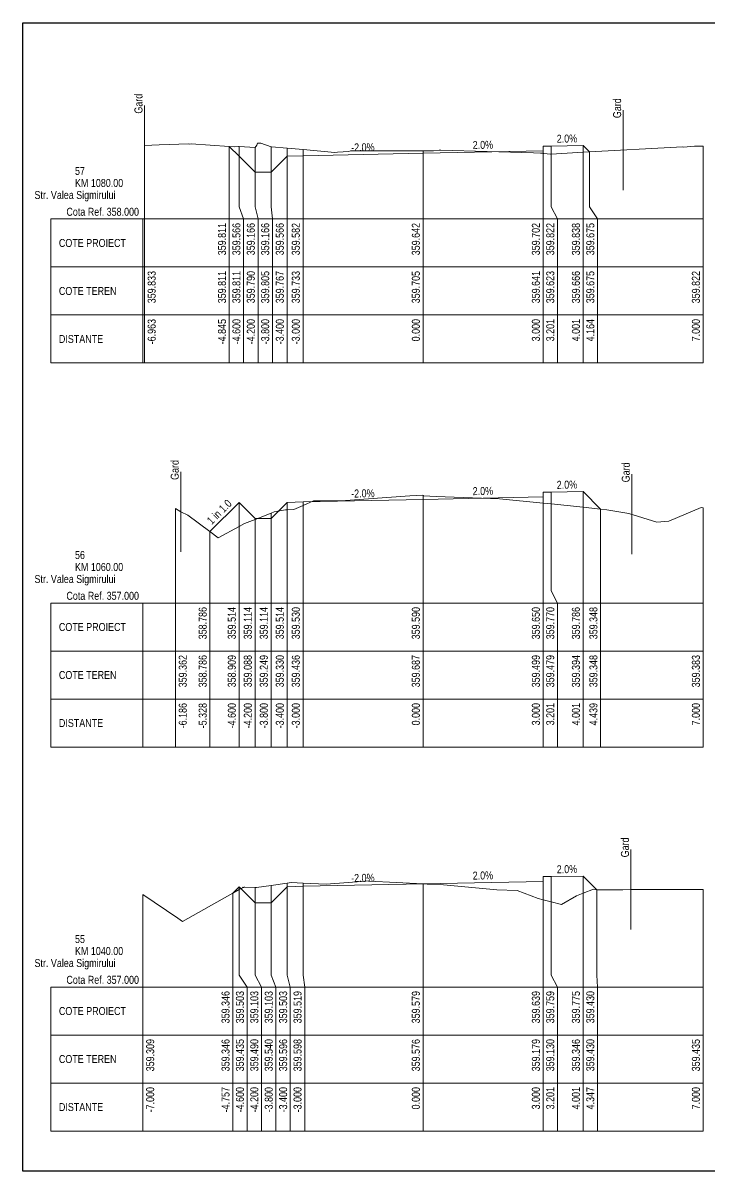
# Model space of a CAD drawing. Extents: x 1 to 634, y 0 to 594.
# Drawn here: x 500 to 517.15, y 0 to 28.7 of the extents above; entities that cross this region are included whole.
import ezdxf
from ezdxf.enums import TextEntityAlignment as Align

# ---------------------------------------------------------------- set-up
doc = ezdxf.new("R2010")
doc.units = 0
doc.header["$MEASUREMENT"] = 0
doc.layers.add('ARD-No Plot', color=1, linetype='Continuous', lineweight=0, plot=False)
for name, color, linetype, lineweight in [('Cartus', 7, 'Continuous', 0), ('DESIGN-TEXT', 7, 'Continuous', 0), ('EXISTING-TEXT', 7, 'Continuous', 0), ('LINES', 7, 'Continuous', 0), ('Text', 7, 'Continuous', 0), ('X-RL', 7, 'Continuous', 0), ('XPLOT-DESIGN', 5, 'Continuous', 0), ('XPLOT-EXISTING', 3, 'Continuous', 0), ('XPLOT-GRADE', 7, 'Continuous', 0), ('XPLOT-KM', 7, 'Continuous', 0), ('XPLOT-TITLE', 7, 'Continuous', 0)]:
    doc.layers.add(name, color=color, linetype=linetype, lineweight=lineweight)
doc.styles.add('$10$$0$Arial', font='arial.ttf', dxfattribs={"width": 0.8})

# ---------------------------------------------------------------- blocks, each defined once
blk = doc.blocks.new('$9$$0$A3_TRANSV_ALIN_TIRENA')
at = {"layer": ''}
blk.add_lwpolyline([(0, 0), (0, 287), (345, 287), (345, 0)], close=True, dxfattribs=at)

msp = doc.modelspace()

# ---------------------------------------------------------------- linework, layer by layer
at = {"layer": 'LINES'}
for p, q in [((503.037, 26.633), (503.037, 24.633)), ((515.001, 26.521), (515.001, 24.521)), ((503.037, 24.1), (503.037, 25.633)), ((503.037, 24.1), (503.037, 25.633)), ((505.155, 24.1), (505.155, 25.611)), ((505.155, 24.1), (505.155, 25.611)), ((505.155, 24.1), (505.155, 25.611)), ((505.4, 24.1), (505.4, 25.611)), ((505.4, 24.1), (505.4, 25.611)), ((505.4, 24.1), (505.4, 25.611)), ((505.8, 24.1), (505.8, 25.59)), ((505.8, 24.1), (505.8, 25.59)), ((505.8, 24.1), (505.8, 25.59)), ((506.2, 24.1), (506.2, 25.605)), ((506.2, 24.1), (506.2, 25.605)), ((506.2, 24.1), (506.2, 25.605)), ((506.6, 24.1), (506.6, 25.567)), ((506.6, 24.1), (506.6, 25.567)), ((506.6, 24.1), (506.6, 25.567)), ((513.201, 24.1), (513.201, 25.622)), ((513.201, 24.1), (513.201, 25.622)), ((513.201, 24.1), (513.201, 25.622)), ((514.001, 24.1), (514.001, 25.638)), ((514.001, 24.1), (514.001, 25.638)), ((514.001, 24.1), (514.001, 25.638)), ((517, 24.1), (517, 25.622)), ((517, 24.1), (517, 25.622)), ((507, 24.1), (507, 25.533)), ((507, 24.1), (507, 25.533)), ((507, 24.1), (507, 25.533)), ((510, 24.1), (510, 25.505)), ((510, 24.1), (510, 25.505)), ((510, 24.1), (510, 25.505)), ((513, 24.1), (513, 25.502)), ((513, 24.1), (513, 25.502)), ((513, 24.1), (513, 25.502)), ((514.164, 24.1), (514.164, 25.475)), ((514.164, 24.1), (514.164, 25.475)), ((514.164, 24.1), (514.164, 25.475)), ((503.037, 23.8), (503.037, 24.1)), ((503.037, 23.8), (503.037, 24.1)), ((505.155, 23.8), (505.155, 24.1)), ((505.155, 23.8), (505.155, 24.1)), ((505.155, 23.8), (505.155, 24.1)), ((505.515, 23.8), (505.4, 24.1)), ((505.515, 23.8), (505.4, 24.1)), ((505.515, 23.8), (505.4, 24.1)), ((505.875, 23.8), (505.8, 24.1)), ((505.875, 23.8), (505.8, 24.1)), ((505.875, 23.8), (505.8, 24.1)), ((506.235, 23.8), (506.2, 24.1)), ((506.235, 23.8), (506.2, 24.1)), ((506.235, 23.8), (506.2, 24.1)), ((506.6, 23.8), (506.6, 24.1)), ((506.6, 23.8), (506.6, 24.1)), ((506.6, 23.8), (506.6, 24.1)), ((507, 23.8), (507, 24.1)), ((507, 23.8), (507, 24.1)), ((507, 23.8), (507, 24.1)), ((510, 23.8), (510, 24.1)), ((510, 23.8), (510, 24.1)), ((510, 23.8), (510, 24.1)), ((513, 23.8), (513, 24.1)), ((513, 23.8), (513, 24.1)), ((513, 23.8), (513, 24.1)), ((513.36, 23.8), (513.201, 24.1)), ((513.36, 23.8), (513.201, 24.1)), ((513.36, 23.8), (513.201, 24.1)), ((514.001, 23.8), (514.001, 24.1)), ((514.001, 23.8), (514.001, 24.1)), ((514.001, 23.8), (514.001, 24.1)), ((514.361, 23.8), (514.164, 24.1)), ((514.361, 23.8), (514.164, 24.1)), ((514.361, 23.8), (514.164, 24.1)), ((517, 23.8), (517, 24.1)), ((517, 23.8), (517, 24.1)), ((500.698, 22.6), (500.698, 23.8)), ((500.698, 23.8), (503, 23.8)), ((503, 20.2), (503, 23.8)), ((503, 23.8), (517, 23.8)), ((503.037, 20.2), (503.037, 23.8)), ((503.037, 20.2), (503.037, 23.8)), ((505.155, 20.2), (505.155, 23.8)), ((505.155, 20.2), (505.155, 23.8)), ((505.155, 20.2), (505.155, 23.8)), ((505.515, 20.2), (505.515, 23.8)), ((505.515, 20.2), (505.515, 23.8)), ((505.515, 20.2), (505.515, 23.8)), ((505.875, 20.2), (505.875, 23.8)), ((505.875, 20.2), (505.875, 23.8)), ((505.875, 20.2), (505.875, 23.8)), ((506.235, 20.2), (506.235, 23.8)), ((506.235, 20.2), (506.235, 23.8)), ((506.235, 20.2), (506.235, 23.8)), ((506.6, 20.2), (506.6, 23.8)), ((506.6, 20.2), (506.6, 23.8)), ((506.6, 20.2), (506.6, 23.8)), ((507, 20.2), (507, 23.8)), ((507, 20.2), (507, 23.8)), ((507, 20.2), (507, 23.8)), ((510, 20.2), (510, 23.8)), ((510, 20.2), (510, 23.8)), ((510, 20.2), (510, 23.8)), ((513, 20.2), (513, 23.8)), ((513, 20.2), (513, 23.8)), ((513, 20.2), (513, 23.8)), ((513.36, 20.2), (513.36, 23.8)), ((513.36, 20.2), (513.36, 23.8)), ((513.36, 20.2), (513.36, 23.8)), ((514.001, 20.2), (514.001, 23.8)), ((514.001, 20.2), (514.001, 23.8)), ((514.001, 20.2), (514.001, 23.8)), ((514.361, 20.2), (514.361, 23.8)), ((514.361, 20.2), (514.361, 23.8)), ((514.361, 20.2), (514.361, 23.8)), ((517, 20.2), (517, 23.8)), ((517, 20.2), (517, 23.8)), ((517, 20.2), (517, 23.8)), ((500.698, 21.4), (500.698, 22.6)), ((500.698, 22.6), (503, 22.6)), ((503, 22.6), (500.698, 22.6)), ((503, 22.6), (517, 22.6)), ((500.698, 20.2), (500.698, 21.4)), ((500.698, 21.4), (503, 21.4)), ((503, 21.4), (500.698, 21.4)), ((503, 21.4), (517, 21.4)), ((503, 20.2), (500.698, 20.2)), ((503, 20.2), (517, 20.2)), ((503.943, 17.477), (503.943, 15.477)), ((515.217, 17.417), (515.217, 15.417)), ((513.201, 14.5), (513.201, 16.97)), ((513.201, 14.5), (513.201, 16.97)), ((513.201, 14.5), (513.201, 16.97)), ((514.001, 14.5), (514.001, 16.986)), ((514.001, 14.5), (514.001, 16.986)), ((514.001, 14.5), (514.001, 16.986)), ((505.4, 14.5), (505.4, 16.714)), ((505.4, 14.5), (505.4, 16.714)), ((505.4, 14.5), (505.4, 16.714)), ((506.6, 14.5), (506.6, 16.714)), ((506.6, 14.5), (506.6, 16.714)), ((506.6, 14.5), (506.6, 16.714)), ((507, 14.5), (507, 16.73)), ((507, 14.5), (507, 16.73)), ((507, 14.5), (507, 16.73)), ((510, 14.5), (510, 16.887)), ((510, 14.5), (510, 16.887)), ((510, 14.5), (510, 16.887)), ((513, 14.5), (513, 16.85)), ((513, 14.5), (513, 16.85)), ((513, 14.5), (513, 16.85)), ((503.814, 14.5), (503.814, 16.562)), ((503.814, 14.5), (503.814, 16.562)), ((506.2, 14.5), (506.2, 16.449)), ((506.2, 14.5), (506.2, 16.449)), ((506.2, 14.5), (506.2, 16.449)), ((514.439, 14.5), (514.439, 16.548)), ((514.439, 14.5), (514.439, 16.548)), ((514.439, 14.5), (514.439, 16.548)), ((517, 14.5), (517, 16.583)), ((517, 14.5), (517, 16.583)), ((505.8, 14.5), (505.8, 16.314)), ((505.8, 14.5), (505.8, 16.314)), ((505.8, 14.5), (505.8, 16.314)), ((504.672, 14.5), (504.672, 15.986)), ((504.672, 14.5), (504.672, 15.986)), ((504.672, 14.5), (504.672, 15.986)), ((503.814, 14.2), (503.814, 14.5)), ((503.814, 14.2), (503.814, 14.5)), ((504.672, 14.2), (504.672, 14.5)), ((504.672, 14.2), (504.672, 14.5)), ((504.672, 14.2), (504.672, 14.5)), ((505.4, 14.2), (505.4, 14.5)), ((505.4, 14.2), (505.4, 14.5)), ((505.4, 14.2), (505.4, 14.5)), ((505.8, 14.2), (505.8, 14.5)), ((505.8, 14.2), (505.8, 14.5)), ((505.8, 14.2), (505.8, 14.5)), ((506.2, 14.2), (506.2, 14.5)), ((506.2, 14.2), (506.2, 14.5)), ((506.2, 14.2), (506.2, 14.5)), ((506.6, 14.2), (506.6, 14.5)), ((506.6, 14.2), (506.6, 14.5)), ((506.6, 14.2), (506.6, 14.5)), ((507, 14.2), (507, 14.5)), ((507, 14.2), (507, 14.5)), ((507, 14.2), (507, 14.5)), ((510, 14.2), (510, 14.5)), ((510, 14.2), (510, 14.5)), ((510, 14.2), (510, 14.5)), ((513, 14.2), (513, 14.5)), ((513, 14.2), (513, 14.5)), ((513, 14.2), (513, 14.5)), ((513.36, 14.2), (513.201, 14.5)), ((513.36, 14.2), (513.201, 14.5)), ((513.36, 14.2), (513.201, 14.5)), ((514.001, 14.2), (514.001, 14.5)), ((514.001, 14.2), (514.001, 14.5)), ((514.001, 14.2), (514.001, 14.5)), ((514.439, 14.2), (514.439, 14.5)), ((514.439, 14.2), (514.439, 14.5)), ((514.439, 14.2), (514.439, 14.5)), ((517, 14.2), (517, 14.5)), ((517, 14.2), (517, 14.5)), ((500.698, 13), (500.698, 14.2)), ((500.698, 14.2), (503, 14.2)), ((503, 10.6), (503, 14.2)), ((503, 14.2), (517, 14.2)), ((503.814, 10.6), (503.814, 14.2)), ((503.814, 10.6), (503.814, 14.2)), ((504.672, 10.6), (504.672, 14.2)), ((504.672, 10.6), (504.672, 14.2)), ((504.672, 10.6), (504.672, 14.2)), ((505.4, 10.6), (505.4, 14.2)), ((505.4, 10.6), (505.4, 14.2)), ((505.4, 10.6), (505.4, 14.2)), ((505.8, 10.6), (505.8, 14.2)), ((505.8, 10.6), (505.8, 14.2)), ((505.8, 10.6), (505.8, 14.2)), ((506.2, 10.6), (506.2, 14.2)), ((506.2, 10.6), (506.2, 14.2)), ((506.2, 10.6), (506.2, 14.2)), ((506.6, 10.6), (506.6, 14.2)), ((506.6, 10.6), (506.6, 14.2)), ((506.6, 10.6), (506.6, 14.2)), ((507, 10.6), (507, 14.2)), ((507, 10.6), (507, 14.2)), ((507, 10.6), (507, 14.2)), ((510, 10.6), (510, 14.2)), ((510, 10.6), (510, 14.2)), ((510, 10.6), (510, 14.2)), ((513, 10.6), (513, 14.2)), ((513, 10.6), (513, 14.2)), ((513, 10.6), (513, 14.2)), ((513.36, 10.6), (513.36, 14.2)), ((513.36, 10.6), (513.36, 14.2)), ((513.36, 10.6), (513.36, 14.2)), ((514.001, 10.6), (514.001, 14.2)), ((514.001, 10.6), (514.001, 14.2)), ((514.001, 10.6), (514.001, 14.2)), ((514.439, 10.6), (514.439, 14.2)), ((514.439, 10.6), (514.439, 14.2)), ((514.439, 10.6), (514.439, 14.2)), ((517, 10.6), (517, 14.2)), ((517, 10.6), (517, 14.2)), ((517, 10.6), (517, 14.2)), ((500.698, 11.8), (500.698, 13)), ((500.698, 13), (503, 13)), ((503, 13), (500.698, 13)), ((503, 13), (517, 13)), ((500.698, 10.6), (500.698, 11.8)), ((500.698, 11.8), (503, 11.8)), ((503, 11.8), (500.698, 11.8)), ((503, 11.8), (517, 11.8)), ((503, 10.6), (500.698, 10.6)), ((503, 10.6), (517, 10.6)), ((515.197, 8.042), (515.197, 6.042)), ((506.6, 4.9), (506.6, 7.196)), ((506.6, 4.9), (506.6, 7.196)), ((506.6, 4.9), (506.6, 7.196)), ((507, 4.9), (507, 7.198)), ((507, 4.9), (507, 7.198)), ((507, 4.9), (507, 7.198)), ((510, 4.9), (510, 7.179)), ((510, 4.9), (510, 7.179)), ((510, 4.9), (510, 7.179)), ((513, 4.9), (513, 7.239)), ((513, 4.9), (513, 7.239)), ((513, 4.9), (513, 7.239)), ((513.201, 4.9), (513.201, 7.359)), ((513.201, 4.9), (513.201, 7.359)), ((513.201, 4.9), (513.201, 7.359)), ((514.001, 4.9), (514.001, 7.375)), ((514.001, 4.9), (514.001, 7.375)), ((514.001, 4.9), (514.001, 7.375)), ((503, 4.9), (503, 6.909)), ((503, 4.9), (503, 6.909)), ((505.243, 4.9), (505.243, 6.946)), ((505.243, 4.9), (505.243, 6.946)), ((505.243, 4.9), (505.243, 6.946)), ((505.4, 4.9), (505.4, 7.103)), ((505.4, 4.9), (505.4, 7.103)), ((505.4, 4.9), (505.4, 7.103)), ((505.8, 4.9), (505.8, 7.09)), ((505.8, 4.9), (505.8, 7.09)), ((505.8, 4.9), (505.8, 7.09)), ((506.2, 4.9), (506.2, 7.14)), ((506.2, 4.9), (506.2, 7.14)), ((506.2, 4.9), (506.2, 7.14)), ((514.347, 4.9), (514.347, 7.03)), ((514.347, 4.9), (514.347, 7.03)), ((514.347, 4.9), (514.347, 7.03)), ((517, 4.9), (517, 7.035)), ((517, 4.9), (517, 7.035)), ((503, 4.6), (503, 4.9)), ((503, 4.6), (503, 4.9)), ((505.243, 4.6), (505.243, 4.9)), ((505.243, 4.6), (505.243, 4.9)), ((505.243, 4.6), (505.243, 4.9)), ((505.603, 4.6), (505.4, 4.9)), ((505.603, 4.6), (505.4, 4.9)), ((505.603, 4.6), (505.4, 4.9)), ((505.963, 4.6), (505.8, 4.9)), ((505.963, 4.6), (505.8, 4.9)), ((505.963, 4.6), (505.8, 4.9)), ((506.323, 4.6), (506.2, 4.9)), ((506.323, 4.6), (506.2, 4.9)), ((506.323, 4.6), (506.2, 4.9)), ((506.683, 4.6), (506.6, 4.9)), ((506.683, 4.6), (506.6, 4.9)), ((506.683, 4.6), (506.6, 4.9)), ((507.043, 4.6), (507, 4.9)), ((507.043, 4.6), (507, 4.9)), ((507.043, 4.6), (507, 4.9)), ((510, 4.6), (510, 4.9)), ((510, 4.6), (510, 4.9)), ((510, 4.6), (510, 4.9)), ((513, 4.6), (513, 4.9)), ((513, 4.6), (513, 4.9)), ((513, 4.6), (513, 4.9)), ((513.36, 4.6), (513.201, 4.9)), ((513.36, 4.6), (513.201, 4.9)), ((513.36, 4.6), (513.201, 4.9)), ((514.001, 4.6), (514.001, 4.9)), ((514.001, 4.6), (514.001, 4.9)), ((514.001, 4.6), (514.001, 4.9)), ((514.361, 4.6), (514.347, 4.9)), ((514.361, 4.6), (514.347, 4.9)), ((514.361, 4.6), (514.347, 4.9)), ((517, 4.6), (517, 4.9)), ((517, 4.6), (517, 4.9)), ((500.698, 3.4), (500.698, 4.6)), ((500.698, 4.6), (503, 4.6)), ((503, 1), (503, 4.6)), ((503, 1), (503, 4.6)), ((503, 1), (503, 4.6)), ((503, 4.6), (517, 4.6)), ((505.243, 1), (505.243, 4.6)), ((505.243, 1), (505.243, 4.6)), ((505.243, 1), (505.243, 4.6)), ((505.603, 1), (505.603, 4.6)), ((505.603, 1), (505.603, 4.6)), ((505.603, 1), (505.603, 4.6)), ((505.963, 1), (505.963, 4.6)), ((505.963, 1), (505.963, 4.6)), ((505.963, 1), (505.963, 4.6)), ((506.323, 1), (506.323, 4.6)), ((506.323, 1), (506.323, 4.6)), ((506.323, 1), (506.323, 4.6)), ((506.683, 1), (506.683, 4.6)), ((506.683, 1), (506.683, 4.6)), ((506.683, 1), (506.683, 4.6)), ((507.043, 1), (507.043, 4.6)), ((507.043, 1), (507.043, 4.6)), ((507.043, 1), (507.043, 4.6)), ((510, 1), (510, 4.6)), ((510, 1), (510, 4.6)), ((510, 1), (510, 4.6)), ((513, 1), (513, 4.6)), ((513, 1), (513, 4.6)), ((513, 1), (513, 4.6)), ((513.36, 1), (513.36, 4.6)), ((513.36, 1), (513.36, 4.6)), ((513.36, 1), (513.36, 4.6)), ((514.001, 1), (514.001, 4.6)), ((514.001, 1), (514.001, 4.6)), ((514.001, 1), (514.001, 4.6)), ((514.361, 1), (514.361, 4.6)), ((514.361, 1), (514.361, 4.6)), ((514.361, 1), (514.361, 4.6)), ((517, 1), (517, 4.6)), ((517, 1), (517, 4.6)), ((517, 1), (517, 4.6)), ((500.698, 2.2), (500.698, 3.4)), ((500.698, 3.4), (503, 3.4)), ((503, 3.4), (500.698, 3.4)), ((503, 3.4), (517, 3.4)), ((500.698, 1), (500.698, 2.2)), ((500.698, 2.2), (503, 2.2)), ((503, 2.2), (500.698, 2.2)), ((503, 2.2), (517, 2.2)), ((503, 1), (500.698, 1)), ((503, 1), (517, 1))]:
    msp.add_line(p, q, dxfattribs=at)
at = {"layer": 'XPLOT-DESIGN'}
for p, q in [((505.155, 25.611), (505.4, 25.366)), ((513, 25.502), (513.001, 25.622)), ((513.001, 25.622), (513.201, 25.622)), ((513.201, 25.622), (514.001, 25.638)), ((514.001, 25.638), (514.164, 25.475)), ((505.4, 25.366), (505.8, 24.966)), ((506.2, 24.966), (506.6, 25.366)), ((506.6, 25.366), (507, 25.382)), ((507, 25.382), (510, 25.442)), ((510, 25.442), (513, 25.502)), ((505.8, 24.966), (506.2, 24.966)), ((513, 16.85), (513.001, 16.97)), ((513.001, 16.97), (513.201, 16.97)), ((513.201, 16.97), (514.001, 16.986)), ((514.001, 16.986), (514.439, 16.548)), ((504.672, 15.986), (505.4, 16.714)), ((505.4, 16.714), (505.8, 16.314)), ((506.2, 16.314), (506.6, 16.714)), ((506.6, 16.714), (507, 16.73)), ((507, 16.73), (510, 16.79)), ((510, 16.79), (513, 16.85)), ((505.8, 16.314), (506.2, 16.314)), ((507, 7.119), (510, 7.179)), ((510, 7.179), (513, 7.239)), ((513, 7.239), (513.001, 7.359)), ((513.001, 7.359), (513.201, 7.359)), ((513.201, 7.359), (514.001, 7.375)), ((514.001, 7.375), (514.347, 7.03)), ((505.243, 6.946), (505.4, 7.103)), ((505.4, 7.103), (505.8, 6.703)), ((506.2, 6.703), (506.6, 7.103)), ((506.6, 7.103), (507, 7.119)), ((505.8, 6.703), (506.2, 6.703))]:
    msp.add_line(p, q, dxfattribs=at)
at = {"layer": 'XPLOT-EXISTING'}
for p, q in [((503.037, 25.633), (503.403, 25.655)), ((503.403, 25.655), (504.148, 25.68)), ((504.148, 25.68), (504.169, 25.672)), ((504.169, 25.672), (504.203, 25.676)), ((504.203, 25.676), (505.155, 25.611)), ((505.155, 25.611), (505.288, 25.602)), ((505.288, 25.602), (505.389, 25.611)), ((505.389, 25.611), (505.4, 25.611)), ((505.4, 25.611), (505.8, 25.59)), ((505.8, 25.59), (505.803, 25.59)), ((505.803, 25.59), (505.849, 25.647)), ((505.849, 25.647), (505.859, 25.697)), ((505.859, 25.697), (505.947, 25.691)), ((505.947, 25.691), (506.2, 25.605)), ((506.2, 25.605), (506.214, 25.6)), ((506.214, 25.6), (506.6, 25.567)), ((506.6, 25.567), (507, 25.533)), ((514.164, 25.475), (516.335, 25.593)), ((516.335, 25.593), (516.487, 25.606)), ((516.487, 25.606), (516.511, 25.599)), ((516.511, 25.599), (516.785, 25.621)), ((516.785, 25.621), (517, 25.622)), ((517, 25.622), (517, 25.622)), ((507, 25.533), (507.798, 25.464)), ((507.798, 25.464), (507.861, 25.472)), ((507.861, 25.472), (508.147, 25.483)), ((508.147, 25.483), (508.191, 25.502)), ((508.191, 25.502), (510, 25.505)), ((510, 25.505), (510, 25.505)), ((510, 25.505), (510.264, 25.505)), ((510.264, 25.505), (510.402, 25.516)), ((510.402, 25.516), (510.442, 25.518)), ((510.442, 25.518), (512.758, 25.456)), ((512.758, 25.456), (512.761, 25.454)), ((512.761, 25.454), (512.938, 25.447)), ((512.938, 25.447), (513, 25.441)), ((513, 25.441), (513.019, 25.44)), ((513.019, 25.44), (513.184, 25.422)), ((513.184, 25.422), (513.201, 25.423)), ((513.201, 25.423), (514.001, 25.466)), ((514.001, 25.466), (514.164, 25.475)), ((507, 16.636), (507.263, 16.751)), ((507.263, 16.751), (507.944, 16.752)), ((507.944, 16.752), (509.674, 16.883)), ((509.674, 16.883), (509.985, 16.898)), ((509.985, 16.898), (510, 16.887)), ((510, 16.887), (510, 16.887)), ((510, 16.887), (510.008, 16.881)), ((510.008, 16.881), (510.327, 16.864)), ((510.327, 16.864), (511.911, 16.8)), ((511.911, 16.8), (513, 16.699)), ((513, 16.699), (513.115, 16.688)), ((513.115, 16.688), (513.201, 16.679)), ((513.201, 16.679), (514.001, 16.594)), ((503.814, 16.562), (503.943, 16.477)), ((503.943, 16.477), (504.123, 16.398)), ((504.123, 16.398), (504.672, 15.986)), ((505.8, 16.288), (506.2, 16.449)), ((506.2, 16.449), (506.283, 16.482)), ((506.283, 16.482), (506.56, 16.528)), ((506.56, 16.528), (506.6, 16.53)), ((506.6, 16.53), (506.771, 16.536)), ((506.771, 16.536), (507, 16.636)), ((514.001, 16.594), (514.439, 16.548)), ((514.439, 16.548), (514.594, 16.531)), ((514.594, 16.531), (515.147, 16.438)), ((515.147, 16.438), (515.846, 16.223)), ((516.146, 16.242), (516.949, 16.587)), ((516.949, 16.587), (517, 16.583)), ((517, 16.583), (517, 16.583)), ((504.882, 15.828), (505.4, 16.109)), ((505.4, 16.109), (505.539, 16.184)), ((505.539, 16.184), (505.8, 16.288)), ((515.846, 16.223), (516.146, 16.242)), ((504.672, 15.986), (504.882, 15.828)), ((506.2, 7.14), (506.6, 7.196)), ((506.6, 7.196), (506.704, 7.211)), ((506.704, 7.211), (507, 7.198)), ((507, 7.198), (507.577, 7.175)), ((507.577, 7.175), (508.569, 7.249)), ((508.569, 7.249), (508.648, 7.253)), ((508.648, 7.253), (508.654, 7.249)), ((508.654, 7.249), (510, 7.176)), ((510, 7.176), (510, 7.176)), ((510, 7.176), (510.103, 7.17)), ((503, 6.909), (503, 6.909)), ((503, 6.909), (503.87, 6.324)), ((503.991, 6.241), (505.243, 6.946)), ((505.243, 6.946), (505.4, 7.035)), ((505.4, 7.035), (505.487, 7.083)), ((505.487, 7.083), (505.507, 7.098)), ((505.507, 7.098), (505.516, 7.078)), ((505.516, 7.078), (505.517, 7.096)), ((505.517, 7.096), (505.546, 7.1)), ((505.546, 7.1), (505.8, 7.09)), ((505.8, 7.09), (505.836, 7.089)), ((505.836, 7.089), (506.2, 7.14)), ((510.103, 7.17), (510.515, 7.154)), ((510.515, 7.154), (511.842, 7.031)), ((511.842, 7.031), (512.356, 7.017)), ((512.356, 7.017), (512.878, 6.809)), ((513.834, 6.882), (514.001, 6.946)), ((514.001, 6.946), (514.261, 7.044)), ((514.261, 7.044), (514.337, 7.03)), ((514.337, 7.03), (514.347, 7.03)), ((514.347, 7.03), (514.996, 7.029)), ((514.996, 7.029), (515.197, 7.042)), ((515.197, 7.042), (517, 7.035)), ((512.878, 6.809), (513, 6.779)), ((513, 6.779), (513.201, 6.73)), ((513.201, 6.73), (513.457, 6.667)), ((513.457, 6.667), (513.834, 6.882)), ((503.87, 6.324), (503.991, 6.241))]:
    msp.add_line(p, q, dxfattribs=at)

# ---------------------------------------------------------------- block references
at = {"layer": 'Cartus', "xscale": 0.1, "yscale": 0.1, "zscale": 0.1}
msp.add_blockref('$9$$0$A3_TRANSV_ALIN_TIRENA', (500, 0), dxfattribs=at)

# ---------------------------------------------------------------- texts
at = {"layer": 'ARD-No Plot', "style": '$10$$0$Arial', "width": 0.8}
for p in [(501.3, 24.3), (501.3, 14.7), (501.3, 5.1)]:
    msp.add_text('Str. Valea Sigmirului', height=0.2, dxfattribs=at).set_placement(p, align=Align.CENTER)
at = {"layer": 'DESIGN-TEXT', "style": '$10$$0$Arial', "width": 0.8}
for s, p in [('359.811', (505.075, 23.7)), ('359.566', (505.435, 23.7)), ('359.166', (505.795, 23.7)), ('359.166', (506.155, 23.7)), ('359.566', (506.52, 23.7)), ('359.582', (506.92, 23.7)), ('359.642', (509.92, 23.7)), ('359.702', (512.92, 23.7)), ('359.822', (513.28, 23.7)), ('359.838', (513.921, 23.7)), ('359.675', (514.281, 23.7)), ('358.786', (504.592, 14.1)), ('359.514', (505.32, 14.1)), ('359.114', (505.72, 14.1)), ('359.114', (506.12, 14.1)), ('359.514', (506.52, 14.1)), ('359.530', (506.92, 14.1)), ('359.590', (509.92, 14.1)), ('359.650', (512.92, 14.1)), ('359.770', (513.28, 14.1)), ('359.786', (513.921, 14.1)), ('359.348', (514.359, 14.1)), ('359.346', (505.163, 4.5)), ('359.503', (505.523, 4.5)), ('359.103', (505.883, 4.5)), ('359.103', (506.243, 4.5)), ('359.503', (506.603, 4.5)), ('359.519', (506.963, 4.5)), ('359.579', (509.92, 4.5)), ('359.639', (512.92, 4.5)), ('359.759', (513.28, 4.5)), ('359.775', (513.921, 4.5)), ('359.430', (514.281, 4.5))]:
    msp.add_text(s, height=0.2, rotation=90, dxfattribs=at).set_placement(p, align=Align.RIGHT)
at = {"layer": 'EXISTING-TEXT', "style": '$10$$0$Arial', "width": 0.8}
for s, p in [('359.833', (503.317, 22.5)), ('359.811', (505.075, 22.5)), ('359.811', (505.435, 22.5)), ('359.790', (505.795, 22.5)), ('359.805', (506.155, 22.5)), ('359.767', (506.52, 22.5)), ('359.733', (506.92, 22.5)), ('359.705', (509.92, 22.5)), ('359.705', (509.92, 22.5)), ('359.641', (512.92, 22.5)), ('359.623', (513.28, 22.5)), ('359.666', (513.921, 22.5)), ('359.675', (514.281, 22.5)), ('359.822', (516.92, 22.5)), ('359.822', (516.92, 22.5)), ('359.362', (504.094, 12.9)), ('358.786', (504.592, 12.9)), ('358.909', (505.32, 12.9)), ('359.088', (505.72, 12.9)), ('359.249', (506.12, 12.9)), ('359.330', (506.52, 12.9)), ('359.436', (506.92, 12.9)), ('359.687', (509.92, 12.9)), ('359.687', (509.92, 12.9)), ('359.499', (512.92, 12.9)), ('359.479', (513.28, 12.9)), ('359.394', (513.921, 12.9)), ('359.348', (514.359, 12.9)), ('359.383', (516.92, 12.9)), ('359.383', (516.92, 12.9)), ('359.309', (503.28, 3.3)), ('359.309', (503.28, 3.3)), ('359.346', (505.163, 3.3)), ('359.435', (505.523, 3.3)), ('359.490', (505.883, 3.3)), ('359.540', (506.243, 3.3)), ('359.596', (506.603, 3.3)), ('359.598', (506.963, 3.3)), ('359.576', (509.92, 3.3)), ('359.576', (509.92, 3.3)), ('359.179', (512.92, 3.3)), ('359.130', (513.28, 3.3)), ('359.346', (513.921, 3.3)), ('359.430', (514.281, 3.3)), ('359.435', (516.92, 3.3))]:
    msp.add_text(s, height=0.2, rotation=90, dxfattribs=at).set_placement(p, align=Align.RIGHT)
at = {"layer": 'Text', "style": '$10$$0$Arial', "width": 0.8}
for p in [(502.987, 26.433), (514.951, 26.321), (503.893, 17.277), (515.167, 17.217), (515.147, 7.842)]:
    msp.add_text('Gard', height=0.2, rotation=90, dxfattribs=at).set_placement(p)
for s, p in [('-6.963', (503.317, 21.3)), ('-6.963', (503.317, 21.3)), ('-4.845', (505.075, 21.3)), ('-4.845', (505.075, 21.3)), ('-4.845', (505.075, 21.3)), ('-4.600', (505.435, 21.3)), ('-4.600', (505.435, 21.3)), ('-4.600', (505.435, 21.3)), ('-4.200', (505.795, 21.3)), ('-4.200', (505.795, 21.3)), ('-4.200', (505.795, 21.3)), ('-3.800', (506.155, 21.3)), ('-3.800', (506.155, 21.3)), ('-3.800', (506.155, 21.3)), ('-3.400', (506.52, 21.3)), ('-3.400', (506.52, 21.3)), ('-3.400', (506.52, 21.3)), ('-3.000', (506.92, 21.3)), ('-3.000', (506.92, 21.3)), ('-3.000', (506.92, 21.3)), ('0.000', (509.92, 21.3)), ('0.000', (509.92, 21.3)), ('0.000', (509.92, 21.3)), ('3.000', (512.92, 21.3)), ('3.000', (512.92, 21.3)), ('3.000', (512.92, 21.3)), ('3.201', (513.28, 21.3)), ('3.201', (513.28, 21.3)), ('3.201', (513.28, 21.3)), ('4.001', (513.921, 21.3)), ('4.001', (513.921, 21.3)), ('4.001', (513.921, 21.3)), ('4.164', (514.281, 21.3)), ('4.164', (514.281, 21.3)), ('4.164', (514.281, 21.3)), ('7.000', (516.92, 21.3)), ('7.000', (516.92, 21.3)), ('-6.186', (504.094, 11.7)), ('-6.186', (504.094, 11.7)), ('-5.328', (504.592, 11.7)), ('-5.328', (504.592, 11.7)), ('-5.328', (504.592, 11.7)), ('-4.600', (505.32, 11.7)), ('-4.600', (505.32, 11.7)), ('-4.600', (505.32, 11.7)), ('-4.200', (505.72, 11.7)), ('-4.200', (505.72, 11.7)), ('-4.200', (505.72, 11.7)), ('-3.800', (506.12, 11.7)), ('-3.800', (506.12, 11.7)), ('-3.800', (506.12, 11.7)), ('-3.400', (506.52, 11.7)), ('-3.400', (506.52, 11.7)), ('-3.400', (506.52, 11.7)), ('-3.000', (506.92, 11.7)), ('-3.000', (506.92, 11.7)), ('-3.000', (506.92, 11.7)), ('0.000', (509.92, 11.7)), ('0.000', (509.92, 11.7)), ('0.000', (509.92, 11.7)), ('3.000', (512.92, 11.7)), ('3.000', (512.92, 11.7)), ('3.000', (512.92, 11.7)), ('3.201', (513.28, 11.7)), ('3.201', (513.28, 11.7)), ('3.201', (513.28, 11.7)), ('4.001', (513.921, 11.7)), ('4.001', (513.921, 11.7)), ('4.001', (513.921, 11.7)), ('4.439', (514.359, 11.7)), ('4.439', (514.359, 11.7)), ('4.439', (514.359, 11.7)), ('7.000', (516.92, 11.7)), ('7.000', (516.92, 11.7)), ('-7.000', (503.28, 2.1)), ('-7.000', (503.28, 2.1)), ('-4.757', (505.163, 2.1)), ('-4.757', (505.163, 2.1)), ('-4.757', (505.163, 2.1)), ('-4.600', (505.523, 2.1)), ('-4.600', (505.523, 2.1)), ('-4.600', (505.523, 2.1)), ('-4.200', (505.883, 2.1)), ('-4.200', (505.883, 2.1)), ('-4.200', (505.883, 2.1)), ('-3.800', (506.243, 2.1)), ('-3.800', (506.243, 2.1)), ('-3.800', (506.243, 2.1)), ('-3.400', (506.603, 2.1)), ('-3.400', (506.603, 2.1)), ('-3.400', (506.603, 2.1)), ('-3.000', (506.963, 2.1)), ('-3.000', (506.963, 2.1)), ('-3.000', (506.963, 2.1)), ('0.000', (509.92, 2.1)), ('0.000', (509.92, 2.1)), ('0.000', (509.92, 2.1)), ('3.000', (512.92, 2.1)), ('3.000', (512.92, 2.1)), ('3.000', (512.92, 2.1)), ('3.201', (513.28, 2.1)), ('3.201', (513.28, 2.1)), ('3.201', (513.28, 2.1)), ('4.001', (513.921, 2.1)), ('4.001', (513.921, 2.1)), ('4.001', (513.921, 2.1)), ('4.347', (514.281, 2.1)), ('4.347', (514.281, 2.1)), ('4.347', (514.281, 2.1)), ('7.000', (516.92, 2.1)), ('7.000', (516.92, 2.1))]:
    msp.add_text(s, height=0.2, rotation=90, dxfattribs=at).set_placement(p, align=Align.RIGHT)
at = {"layer": 'X-RL', "style": '$10$$0$Arial', "width": 0.8}
for s, p in [('Cota Ref. 358.000', (502.9, 23.88)), ('Cota Ref. 357.000', (502.9, 14.28)), ('Cota Ref. 357.000', (502.9, 4.68))]:
    msp.add_text(s, height=0.2, dxfattribs=at).set_placement(p, align=Align.RIGHT)
at = {"layer": 'XPLOT-GRADE', "style": '$10$$0$Arial', "width": 0.8}
for s, rotation, p in [('2.0%', 1.1458, (513.599, 25.71)), ('-2.0%', 1.1458, (508.498, 25.492)), ('2.0%', 1.1458, (511.498, 25.552)), ('2.0%', 1.1458, (513.599, 17.058)), ('-2.0%', 1.1458, (508.498, 16.84)), ('2.0%', 1.1458, (511.498, 16.9)), ('1 in 1.0', 45, (504.979, 16.406)), ('2.0%', 1.1458, (511.498, 7.289)), ('2.0%', 1.1458, (513.599, 7.447)), ('-2.0%', 1.1458, (508.498, 7.229))]:
    msp.add_text(s, height=0.2, rotation=rotation, dxfattribs=at).set_placement(p, align=Align.CENTER)
at = {"layer": 'XPLOT-KM', "style": '$10$$0$Arial', "width": 0.8}
for s, p in [('57', (501.3, 24.9)), ('KM 1080.00', (501.3, 24.6)), ('56', (501.3, 15.3)), ('KM 1060.00', (501.3, 15)), ('55', (501.3, 5.7)), ('KM 1040.00', (501.3, 5.4))]:
    msp.add_text(s, height=0.2, dxfattribs=at).set_placement(p)
at = {"layer": 'XPLOT-TITLE', "style": '$10$$0$Arial', "width": 0.8}
for s, p in [('COTE PROIECT', (500.898, 23.1)), ('COTE TEREN', (500.898, 21.9)), ('DISTANTE', (500.898, 20.7)), ('COTE PROIECT', (500.898, 13.5)), ('COTE TEREN', (500.898, 12.3)), ('DISTANTE', (500.898, 11.1)), ('COTE PROIECT', (500.898, 3.9)), ('COTE TEREN', (500.898, 2.7)), ('DISTANTE', (500.898, 1.5))]:
    msp.add_text(s, height=0.2, dxfattribs=at).set_placement(p)

doc.saveas('drawing.dxf')
